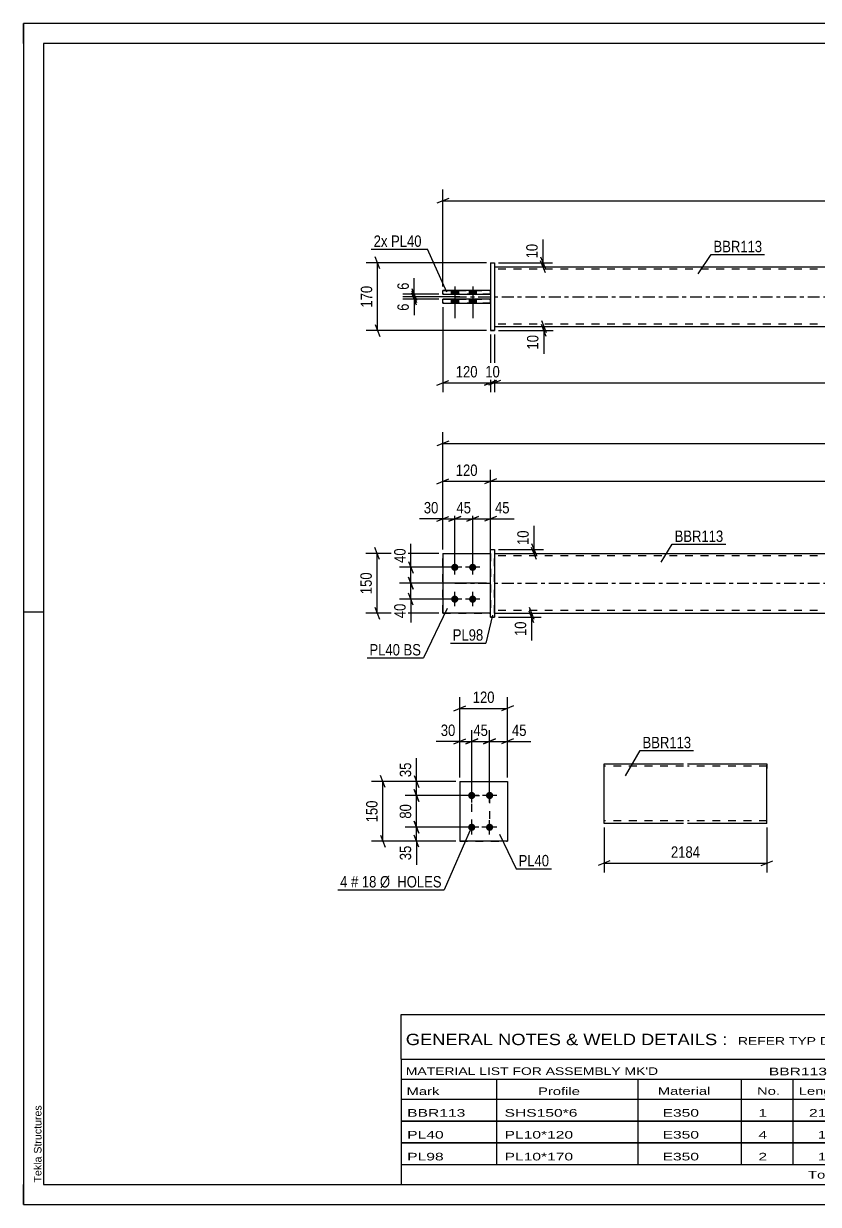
# Model space of a CAD drawing. Header units: millimetres. Extents: x 0 to 420, y 0 to 297.
# Drawn here: x 0 to 199.9, y 0 to 297 of the extents above; entities that cross this region are included whole.
import ezdxf

# ---------------------------------------------------------------- set-up
doc = ezdxf.new("R2010")
doc.units = ezdxf.units.MM
doc.linetypes.add('DXK_LINE_DOT2', pattern=[3.9198, 1.9599, -1.9599])
doc.linetypes.add('DXK_LINE_DOT3', pattern=[5.9187, 2.979, -0.9799, 0.9799, -0.9799])
doc.styles.add('Arial', font='ARIAL.TTF', dxfattribs={"height": 0.2})
doc.styles.add('Arial Narrow', font='ARIALN.TTF', dxfattribs={"height": 0.2})

# ---------------------------------------------------------------- blocks, each defined once
blk = doc.blocks.new('Unknown-580604944-1163')
at = {"color": 5, "linetype": 'Continuous'}
for p, q in [((420, 297), (0, 297)), ((0, 297), (0, 0)), ((0, 292), (0, 297)), ((415, 292), (5, 292)), ((5, 292), (5, 5)), ((5, 149), (0, 149)), ((0, 0), (0, 5)), ((5, 5), (415, 5)), ((0, 0), (420, 0))]:
    blk.add_line(p, q, dxfattribs=at)
at = {"color": 174, "linetype": 'Continuous', "style": 'Arial'}
blk.add_text('Tekla Structures', height=1.9102, rotation=90, dxfattribs=at).set_placement((4.5, 5.5))
blk = doc.blocks.new('Part-580604944-1807 - 1790')
at = {"color": 2, "linetype": 'Continuous'}
for p, q in [((105.47, 163.74), (117.47, 163.74)), ((105.47, 163.74), (105.47, 148.74)), ((117.47, 148.74), (105.47, 148.74)), ((105.47, 148.74), (105.47, 148.74))]:
    blk.add_line(p, q, dxfattribs=at)
at = {"color": 7, "linetype": 'DXK_LINE_DOT2'}
for p, q in [((105.47, 163.74), (117.47, 163.74)), ((117.47, 163.74), (117.47, 163.74)), ((117.47, 163.74), (117.47, 148.74)), ((105.47, 148.74), (117.47, 148.74)), ((105.47, 148.74), (105.47, 148.74))]:
    blk.add_line(p, q, dxfattribs=at)
blk = doc.blocks.new('Part-580604944-1812 - 1790')
at = {"color": 7, "linetype": 'DXK_LINE_DOT2'}
for p, q in [((105.47, 163.74), (117.47, 163.74)), ((105.47, 163.74), (117.47, 163.74)), ((105.47, 148.74), (105.47, 163.74)), ((117.47, 163.74), (117.47, 163.74)), ((117.47, 163.74), (117.47, 148.74)), ((105.47, 148.74), (117.47, 148.74)), ((117.47, 148.74), (105.47, 148.74)), ((105.47, 148.74), (105.47, 148.74))]:
    blk.add_line(p, q, dxfattribs=at)
blk = doc.blocks.new('Part-580604944-1817 - 1790')
at = {"color": 2, "linetype": 'Continuous'}
for p, q in [((117.47, 164.74), (118.47, 164.74)), ((117.47, 147.74), (117.47, 164.74)), ((118.47, 164.74), (118.47, 164.74)), ((118.47, 164.74), (118.47, 147.74)), ((117.47, 147.74), (118.47, 147.74))]:
    blk.add_line(p, q, dxfattribs=at)
at = {"color": 7, "linetype": 'DXK_LINE_DOT2'}
for p, q in [((117.47, 164.74), (118.47, 164.74)), ((118.47, 147.74), (117.47, 147.74)), ((117.47, 147.74), (117.47, 147.74)), ((118.47, 147.74), (118.47, 147.74))]:
    blk.add_line(p, q, dxfattribs=at)
blk = doc.blocks.new('Part-580604944-1827 - 1790')
at = {"color": 2, "linetype": 'Continuous'}
for p, q in [((118.47, 163.74), (336.91, 163.74)), ((118.47, 148.74), (336.91, 148.74))]:
    blk.add_line(p, q, dxfattribs=at)
at = {"color": 7, "linetype": 'DXK_LINE_DOT2'}
for p, q in [((118.47, 148.74), (118.47, 163.74)), ((336.91, 163.74), (336.91, 148.74)), ((336.91, 163.14), (118.47, 163.14)), ((336.91, 149.34), (118.47, 149.34))]:
    blk.add_line(p, q, dxfattribs=at)
at = {"color": 7, "linetype": 'DXK_LINE_DOT3'}
blk.add_line((108.47, 156.24), (346.91, 156.24), dxfattribs=at)
blk = doc.blocks.new('Bolt-580604944-1834 - 1790')
at = {"linetype": 'Continuous'}
for points in [[(108.47, 159.34), (108.28, 159.36), (108.1, 159.41), (107.94, 159.51), (107.8, 159.63), (107.69, 159.79), (107.61, 159.96), (107.57, 160.14), (107.57, 160.33), (107.61, 160.51), (107.69, 160.69), (107.8, 160.84), (107.94, 160.96), (108.1, 161.06), (108.28, 161.12), (108.47, 161.14), (108.65, 161.12), (108.83, 161.06), (108.99, 160.96), (109.13, 160.84), (109.25, 160.69), (109.32, 160.51), (109.36, 160.33), (109.36, 160.14), (109.32, 159.96), (109.25, 159.79), (109.13, 159.63), (108.99, 159.51), (108.83, 159.41), (108.65, 159.36)], [(112.97, 159.34), (112.78, 159.36), (112.6, 159.41), (112.44, 159.51), (112.3, 159.63), (112.19, 159.79), (112.11, 159.96), (112.07, 160.14), (112.07, 160.33), (112.11, 160.51), (112.19, 160.69), (112.3, 160.84), (112.44, 160.96), (112.6, 161.06), (112.78, 161.12), (112.97, 161.14), (113.15, 161.12), (113.33, 161.06), (113.49, 160.96), (113.63, 160.84), (113.75, 160.69), (113.82, 160.51), (113.86, 160.33), (113.86, 160.14), (113.82, 159.96), (113.75, 159.79), (113.63, 159.63), (113.49, 159.51), (113.33, 159.41), (113.15, 159.36)], [(108.47, 151.34), (108.28, 151.36), (108.1, 151.41), (107.94, 151.51), (107.8, 151.63), (107.69, 151.79), (107.61, 151.96), (107.57, 152.14), (107.57, 152.33), (107.61, 152.51), (107.69, 152.69), (107.8, 152.84), (107.94, 152.96), (108.1, 153.06), (108.28, 153.12), (108.47, 153.14), (108.65, 153.12), (108.83, 153.06), (108.99, 152.96), (109.13, 152.84), (109.25, 152.69), (109.32, 152.51), (109.36, 152.33), (109.36, 152.14), (109.32, 151.96), (109.25, 151.79), (109.13, 151.63), (108.99, 151.51), (108.83, 151.41), (108.65, 151.36)], [(112.97, 151.34), (112.78, 151.36), (112.6, 151.41), (112.44, 151.51), (112.3, 151.63), (112.19, 151.79), (112.11, 151.96), (112.07, 152.14), (112.07, 152.33), (112.11, 152.51), (112.19, 152.69), (112.3, 152.84), (112.44, 152.96), (112.6, 153.06), (112.78, 153.12), (112.97, 153.14), (113.15, 153.12), (113.33, 153.06), (113.49, 152.96), (113.63, 152.84), (113.75, 152.69), (113.82, 152.51), (113.86, 152.33), (113.86, 152.14), (113.82, 151.96), (113.75, 151.79), (113.63, 151.63), (113.49, 151.51), (113.33, 151.41), (113.15, 151.36)]]:
    blk.add_hatch(color=1, dxfattribs=at).paths.add_polyline_path(points)
at = {"color": 1, "linetype": 'Continuous'}
for p, q in [((108.47, 158.44), (108.47, 162.04)), ((112.97, 158.44), (112.97, 162.04)), ((110.27, 160.24), (106.67, 160.24)), ((114.77, 160.24), (111.17, 160.24)), ((110.27, 152.24), (106.67, 152.24)), ((108.47, 150.44), (108.47, 154.04)), ((114.77, 152.24), (111.17, 152.24)), ((112.97, 150.44), (112.97, 154.04))]:
    blk.add_line(p, q, dxfattribs=at)
blk = doc.blocks.new('Bolt-580604944-2125 - 2122')
at = {"linetype": 'Continuous'}
for points in [[(107.57, 228.91), (109.37, 228.91), (109.37, 229.91), (107.57, 229.91)], [(107.57, 228.91), (109.37, 228.91), (109.37, 229.91), (107.57, 229.91)], [(112.07, 228.91), (113.87, 228.91), (113.87, 229.91), (112.07, 229.91)], [(112.07, 228.91), (113.87, 228.91), (113.87, 229.91), (112.07, 229.91)], [(107.57, 226.71), (109.37, 226.71), (109.37, 227.71), (107.57, 227.71)], [(107.57, 226.71), (109.37, 226.71), (109.37, 227.71), (107.57, 227.71)], [(112.07, 226.71), (113.87, 226.71), (113.87, 227.71), (112.07, 227.71)], [(112.07, 226.71), (113.87, 226.71), (113.87, 227.71), (112.07, 227.71)]]:
    blk.add_hatch(color=1, dxfattribs=at).paths.add_polyline_path(points)
at = {"color": 1, "linetype": 'Continuous'}
for p, q in [((107.57, 229.91), (107.57, 228.91)), ((107.57, 229.91), (107.57, 228.91)), ((108.47, 230.91), (108.47, 222.91)), ((108.47, 230.91), (108.47, 222.91)), ((109.37, 229.91), (109.37, 228.91)), ((109.37, 229.91), (109.37, 228.91)), ((112.07, 229.91), (112.07, 228.91)), ((112.07, 229.91), (112.07, 228.91)), ((112.97, 230.91), (112.97, 222.91)), ((112.97, 230.91), (112.97, 222.91)), ((113.87, 229.91), (113.87, 228.91)), ((113.87, 229.91), (113.87, 228.91)), ((107.57, 227.71), (107.57, 226.71)), ((107.57, 227.71), (107.57, 226.71)), ((109.37, 227.71), (109.37, 226.71)), ((109.37, 227.71), (109.37, 226.71)), ((112.07, 227.71), (112.07, 226.71)), ((112.07, 227.71), (112.07, 226.71)), ((113.87, 227.71), (113.87, 226.71)), ((113.87, 227.71), (113.87, 226.71))]:
    blk.add_line(p, q, dxfattribs=at)
blk = doc.blocks.new('Part-580604944-2142 - 2122')
at = {"color": 2, "linetype": 'Continuous'}
for p, q in [((117.47, 229.91), (105.47, 229.91)), ((105.47, 228.91), (105.47, 229.91)), ((105.47, 228.91), (117.47, 228.91)), ((105.47, 228.91), (105.47, 228.91))]:
    blk.add_line(p, q, dxfattribs=at)
at = {"color": 7, "linetype": 'DXK_LINE_DOT2'}
for p, q in [((105.47, 229.91), (117.47, 229.91)), ((117.47, 228.91), (105.47, 228.91)), ((117.47, 228.91), (117.47, 229.91))]:
    blk.add_line(p, q, dxfattribs=at)
blk = doc.blocks.new('Part-580604944-2131 - 2122')
at = {"color": 2, "linetype": 'Continuous'}
for p, q in [((118.47, 235.81), (336.91, 235.81)), ((118.47, 220.81), (336.91, 220.81))]:
    blk.add_line(p, q, dxfattribs=at)
at = {"color": 7, "linetype": 'DXK_LINE_DOT2'}
for p, q in [((118.47, 235.81), (118.47, 220.81)), ((336.91, 235.21), (118.47, 235.21)), ((336.91, 235.81), (336.91, 220.81)), ((336.91, 221.41), (118.47, 221.41))]:
    blk.add_line(p, q, dxfattribs=at)
at = {"color": 7, "linetype": 'DXK_LINE_DOT3'}
blk.add_line((108.47, 228.31), (346.91, 228.31), dxfattribs=at)
blk = doc.blocks.new('Part-580604944-2137 - 2122')
at = {"color": 2, "linetype": 'Continuous'}
for p, q in [((117.47, 227.71), (105.47, 227.71)), ((105.47, 226.71), (105.47, 227.71)), ((105.47, 226.71), (117.47, 226.71)), ((105.47, 226.71), (105.47, 226.71))]:
    blk.add_line(p, q, dxfattribs=at)
at = {"color": 7, "linetype": 'DXK_LINE_DOT2'}
for p, q in [((105.47, 227.71), (117.47, 227.71)), ((117.47, 226.71), (105.47, 226.71)), ((117.47, 226.71), (117.47, 227.71))]:
    blk.add_line(p, q, dxfattribs=at)
blk = doc.blocks.new('Part-580604944-2143 - 2122')
at = {"color": 2, "linetype": 'Continuous'}
for p, q in [((117.47, 236.81), (118.47, 236.81)), ((117.47, 236.81), (117.47, 219.81)), ((118.47, 236.81), (118.47, 236.81)), ((118.47, 236.81), (118.47, 219.81)), ((118.47, 219.81), (117.47, 219.81)), ((117.47, 219.81), (117.47, 219.81))]:
    blk.add_line(p, q, dxfattribs=at)
at = {"color": 7, "linetype": 'DXK_LINE_DOT2'}
for p, q in [((117.47, 236.81), (118.47, 236.81)), ((117.47, 219.81), (118.47, 219.81)), ((117.47, 219.81), (117.47, 219.81))]:
    blk.add_line(p, q, dxfattribs=at)
blk = doc.blocks.new('Part-580604944-1458 - 1409')
at = {"color": 2, "linetype": 'Continuous'}
for p, q in [((109.73, 106.35), (121.73, 106.35)), ((109.73, 106.35), (109.73, 91.35)), ((121.73, 106.35), (121.73, 106.35)), ((121.73, 106.35), (121.73, 91.35)), ((121.73, 91.35), (109.73, 91.35)), ((109.73, 91.35), (109.73, 91.35))]:
    blk.add_line(p, q, dxfattribs=at)
at = {"color": 7, "linetype": 'DXK_LINE_DOT2'}
for p, q in [((109.73, 106.35), (121.73, 106.35)), ((121.73, 106.35), (121.73, 106.35)), ((109.73, 91.35), (121.73, 91.35))]:
    blk.add_line(p, q, dxfattribs=at)
blk = doc.blocks.new('Bolt-580604944-1443 - 1409')
at = {"linetype": 'Continuous'}
for points in [[(112.73, 103.75), (112.92, 103.73), (113.09, 103.67), (113.26, 103.58), (113.4, 103.45), (113.51, 103.3), (113.58, 103.13), (113.62, 102.94), (113.62, 102.75), (113.58, 102.57), (113.51, 102.4), (113.4, 102.24), (113.26, 102.12), (113.09, 102.02), (112.92, 101.97), (112.73, 101.95), (112.54, 101.97), (112.36, 102.02), (112.2, 102.12), (112.06, 102.24), (111.95, 102.4), (111.87, 102.57), (111.83, 102.75), (111.83, 102.94), (111.87, 103.13), (111.95, 103.3), (112.06, 103.45), (112.2, 103.58), (112.36, 103.67), (112.54, 103.73)], [(117.23, 103.75), (117.42, 103.73), (117.59, 103.67), (117.76, 103.58), (117.9, 103.45), (118.01, 103.3), (118.08, 103.13), (118.12, 102.94), (118.12, 102.75), (118.08, 102.57), (118.01, 102.4), (117.9, 102.24), (117.76, 102.12), (117.59, 102.02), (117.42, 101.97), (117.23, 101.95), (117.04, 101.97), (116.86, 102.02), (116.7, 102.12), (116.56, 102.24), (116.45, 102.4), (116.37, 102.57), (116.33, 102.75), (116.33, 102.94), (116.37, 103.13), (116.45, 103.3), (116.56, 103.45), (116.7, 103.58), (116.86, 103.67), (117.04, 103.73)], [(112.73, 95.75), (112.92, 95.73), (113.09, 95.67), (113.26, 95.58), (113.4, 95.45), (113.51, 95.3), (113.58, 95.13), (113.62, 94.94), (113.62, 94.75), (113.58, 94.57), (113.51, 94.4), (113.4, 94.24), (113.26, 94.12), (113.09, 94.02), (112.92, 93.97), (112.73, 93.95), (112.54, 93.97), (112.36, 94.02), (112.2, 94.12), (112.06, 94.24), (111.95, 94.4), (111.87, 94.57), (111.83, 94.75), (111.83, 94.94), (111.87, 95.13), (111.95, 95.3), (112.06, 95.45), (112.2, 95.58), (112.36, 95.67), (112.54, 95.73)], [(117.23, 95.75), (117.42, 95.73), (117.59, 95.67), (117.76, 95.58), (117.9, 95.45), (118.01, 95.3), (118.08, 95.13), (118.12, 94.94), (118.12, 94.75), (118.08, 94.57), (118.01, 94.4), (117.9, 94.24), (117.76, 94.12), (117.59, 94.02), (117.42, 93.97), (117.23, 93.95), (117.04, 93.97), (116.86, 94.02), (116.7, 94.12), (116.56, 94.24), (116.45, 94.4), (116.37, 94.57), (116.33, 94.75), (116.33, 94.94), (116.37, 95.13), (116.45, 95.3), (116.56, 95.45), (116.7, 95.58), (116.86, 95.67), (117.04, 95.73)]]:
    blk.add_hatch(color=1, dxfattribs=at).paths.add_polyline_path(points)
at = {"color": 1, "linetype": 'Continuous'}
for p, q in [((112.73, 101.05), (112.73, 104.65)), ((117.23, 101.05), (117.23, 104.65)), ((114.53, 102.85), (110.93, 102.85)), ((119.03, 102.85), (115.43, 102.85)), ((112.73, 93.05), (112.73, 96.65)), ((117.23, 93.05), (117.23, 96.65)), ((114.53, 94.85), (110.93, 94.85)), ((119.03, 94.85), (115.43, 94.85))]:
    blk.add_line(p, q, dxfattribs=at)
blk = doc.blocks.new('Part-580604944-1274 - 1255')
at = {"color": 2, "linetype": 'Continuous'}
for p, q in [((146.01, 95.93), (146.01, 110.84)), ((146.01, 110.84), (166.01, 110.84)), ((167.01, 110.84), (187.01, 110.84)), ((187.01, 110.84), (187.01, 110.75)), ((187.01, 110.75), (187.01, 109.64)), ((187.01, 95.84), (187.01, 109.64)), ((146.01, 95.84), (146.01, 95.93)), ((166.01, 95.84), (146.01, 95.84)), ((187.01, 95.84), (167.01, 95.84))]:
    blk.add_line(p, q, dxfattribs=at)
at = {"color": 7, "linetype": 'DXK_LINE_DOT2'}
for p, q in [((166.01, 110.24), (146.01, 110.24)), ((187.01, 110.24), (167.01, 110.24)), ((187.01, 109.64), (187.01, 110.49)), ((146.01, 96.44), (146.01, 96.49)), ((166.01, 96.44), (146.01, 96.44)), ((146.01, 95.84), (146.01, 95.84)), ((187.01, 96.44), (167.01, 96.44)), ((187.01, 96.44), (187.01, 96.49))]:
    blk.add_line(p, q, dxfattribs=at)
blk = doc.blocks.new('Rectangle-580604944-1567 - 1409')
at = {"color": 1, "linetype": 'DXK_LINE_DOT2'}
blk.add_lwpolyline([(112.73, 102.85), (117.23, 102.85), (117.23, 94.85), (112.73, 94.85), (112.73, 102.85)], close=True, dxfattribs=at)
blk = doc.blocks.new('StraightDimension-580604944-1930 - 1790')
at = {"color": 7, "linetype": 'Continuous'}
for p, q in [((105.47, 164.74), (105.47, 184.73)), ((117.47, 157.24), (117.47, 184.73)), ((103.97, 181.28), (106.97, 182.48)), ((105.47, 181.88), (117.47, 181.88)), ((118.97, 182.48), (115.97, 181.28))]:
    blk.add_line(p, q, dxfattribs=at)
at = {"color": 0}
blk.add_wipeout([(114.81, 182.63), (114.81, 186.83), (108.12, 186.83), (108.12, 182.63)], dxfattribs=at)
at = {"color": 3, "style": 'Arial Narrow'}
blk.add_text('120', height=2.863, dxfattribs=at).set_placement((108.72, 183.23))
blk = doc.blocks.new('StraightDimension-580604944-2009 - 1790')
at = {"color": 7, "linetype": 'Continuous'}
for p, q in [((112.97, 161.24), (112.97, 175.31)), ((117.47, 164.74), (117.47, 175.31)), ((111.47, 171.86), (114.47, 173.06)), ((112.97, 172.46), (117.47, 172.46)), ((118.97, 173.06), (115.97, 171.86))]:
    blk.add_line(p, q, dxfattribs=at)
at = {"color": 0}
blk.add_wipeout([(122.85, 173.21), (122.85, 177.41), (117.99, 177.41), (117.99, 173.21)], dxfattribs=at)
at = {"color": 7, "linetype": 'Continuous'}
blk.add_line((117.47, 172.46), (123.37, 172.46), dxfattribs=at)
blk.add_line((117.47, 172.46), (123.37, 172.46), dxfattribs=at)
at = {"color": 3, "style": 'Arial Narrow'}
blk.add_text('45', height=2.863, dxfattribs=at).set_placement((118.59, 173.81))
blk = doc.blocks.new('StraightDimension-580604944-1945 - 1790')
at = {"color": 7, "linetype": 'Continuous'}
for p, q in [((117.47, 157.24), (117.47, 184.73)), ((337.91, 164.74), (337.91, 184.73)), ((118.97, 182.48), (115.97, 181.28)), ((117.47, 181.88), (337.91, 181.88)), ((336.41, 181.28), (339.41, 182.48))]:
    blk.add_line(p, q, dxfattribs=at)
at = {"color": 0}
blk.add_wipeout([(231.94, 182.63), (231.94, 186.83), (223.43, 186.83), (223.43, 182.63)], dxfattribs=at)
at = {"color": 3, "style": 'Arial Narrow'}
blk.add_text('2204', height=2.863, dxfattribs=at).set_placement((224.03, 183.23))
blk = doc.blocks.new('StraightDimension-580604944-1891 - 1790')
at = {"color": 7, "linetype": 'Continuous'}
for p, q in [((105.47, 164.74), (105.47, 194.24)), ((349.91, 164.74), (349.91, 194.24)), ((106.97, 191.99), (103.97, 190.79)), ((105.47, 191.39), (349.91, 191.39)), ((348.41, 190.79), (351.41, 191.99))]:
    blk.add_line(p, q, dxfattribs=at)
at = {"color": 0}
blk.add_wipeout([(231.94, 192.14), (231.94, 196.34), (223.43, 196.34), (223.43, 192.14)], dxfattribs=at)
at = {"color": 3, "style": 'Arial Narrow'}
blk.add_text('2444', height=2.863, dxfattribs=at).set_placement((224.03, 192.74))
blk = doc.blocks.new('StraightDimension-580604944-2026 - 1790')
at = {"color": 7, "linetype": 'Continuous'}
for p, q in [((104.47, 163.74), (86.08, 163.74)), ((89.53, 162.24), (88.33, 165.24)), ((88.93, 148.74), (88.93, 163.74)), ((104.47, 148.74), (86.08, 148.74)), ((88.33, 150.24), (89.53, 147.24))]:
    blk.add_line(p, q, dxfattribs=at)
at = {"color": 0}
blk.add_wipeout([(88.18, 159.58), (83.98, 159.58), (83.98, 152.89), (88.18, 152.89)], dxfattribs=at)
at = {"color": 3, "style": 'Arial Narrow'}
blk.add_text('150', height=2.863, rotation=90.0002, dxfattribs=at).set_placement((87.58, 153.49))
blk = doc.blocks.new('StraightDimension-580604944-1836 - 1790')
at = {"color": 7, "linetype": 'Continuous'}
for p, q in [((119.47, 164.74), (130.81, 164.74)), ((119.47, 163.74), (130.81, 163.74)), ((127.81, 166.24), (129.01, 163.24)), ((129.01, 162.24), (127.81, 165.24)), ((128.41, 163.74), (128.41, 164.74))]:
    blk.add_line(p, q, dxfattribs=at)
at = {"color": 0}
blk.add_wipeout([(127.66, 170.12), (123.46, 170.12), (123.46, 165.26), (127.66, 165.26)], dxfattribs=at)
at = {"color": 7, "linetype": 'Continuous'}
blk.add_line((128.41, 164.74), (128.41, 170.64), dxfattribs=at)
blk.add_line((128.41, 164.74), (128.41, 170.64), dxfattribs=at)
at = {"color": 3, "style": 'Arial Narrow'}
blk.add_text('10', height=2.863, rotation=90.0002, dxfattribs=at).set_placement((127.06, 165.86))
blk = doc.blocks.new('StraightDimension-580604944-1980 - 1790')
at = {"color": 7, "linetype": 'Continuous'}
for p, q in [((105.47, 164.74), (105.47, 175.31)), ((108.47, 161.24), (108.47, 175.31)), ((103.97, 171.86), (106.97, 173.06)), ((105.47, 172.46), (108.47, 172.46)), ((109.97, 173.06), (106.97, 171.86))]:
    blk.add_line(p, q, dxfattribs=at)
at = {"color": 0}
blk.add_wipeout([(104.94, 173.21), (104.94, 177.41), (100.08, 177.41), (100.08, 173.21)], dxfattribs=at)
at = {"color": 7, "linetype": 'Continuous'}
blk.add_line((105.47, 172.46), (99.56, 172.46), dxfattribs=at)
blk.add_line((105.47, 172.46), (99.56, 172.46), dxfattribs=at)
at = {"color": 3, "style": 'Arial Narrow'}
blk.add_text('30', height=2.863, dxfattribs=at).set_placement((100.68, 173.81))
blk = doc.blocks.new('StraightDimension-580604944-1996 - 1790')
at = {"color": 7, "linetype": 'Continuous'}
for p, q in [((108.47, 161.24), (108.47, 175.31)), ((112.97, 161.24), (112.97, 175.31)), ((106.97, 171.86), (109.97, 173.06)), ((108.47, 172.46), (112.97, 172.46)), ((114.47, 173.06), (111.47, 171.86))]:
    blk.add_line(p, q, dxfattribs=at)
at = {"color": 0}
blk.add_wipeout([(113.14, 173.21), (113.14, 177.41), (108.29, 177.41), (108.29, 173.21)], dxfattribs=at)
at = {"color": 3, "style": 'Arial Narrow'}
blk.add_text('45', height=2.863, dxfattribs=at).set_placement((108.89, 173.81))
blk = doc.blocks.new('StraightDimension-580604944-2046 - 1790')
at = {"color": 7, "linetype": 'Continuous'}
for p, q in [((96.84, 157.74), (98.04, 154.74)), ((116.47, 156.24), (94.59, 156.24)), ((97.44, 152.24), (97.44, 156.24)), ((107.47, 152.24), (94.59, 152.24)), ((98.04, 150.74), (96.84, 153.74))]:
    blk.add_line(p, q, dxfattribs=at)
at = {"color": 0}
blk.add_wipeout([(96.69, 151.71), (92.49, 151.71), (92.49, 146.85), (96.69, 146.85)], dxfattribs=at)
at = {"color": 7, "linetype": 'Continuous'}
blk.add_line((97.44, 152.24), (97.44, 146.33), dxfattribs=at)
blk.add_line((97.44, 152.24), (97.44, 146.33), dxfattribs=at)
at = {"color": 3, "style": 'Arial Narrow'}
blk.add_text('40', height=2.863, rotation=90.0002, dxfattribs=at).set_placement((96.09, 147.45))
blk = doc.blocks.new('StraightDimension-580604944-2055 - 1790')
at = {"color": 7, "linetype": 'Continuous'}
for p, q in [((96.84, 161.74), (98.04, 158.74)), ((107.47, 160.24), (94.59, 160.24)), ((98.04, 154.74), (96.84, 157.74)), ((97.44, 156.24), (97.44, 160.24)), ((116.47, 156.24), (94.59, 156.24))]:
    blk.add_line(p, q, dxfattribs=at)
at = {"color": 0}
blk.add_wipeout([(96.69, 165.62), (92.49, 165.62), (92.49, 160.76), (96.69, 160.76)], dxfattribs=at)
at = {"color": 7, "linetype": 'Continuous'}
blk.add_line((97.44, 160.24), (97.44, 166.14), dxfattribs=at)
blk.add_line((97.44, 160.24), (97.44, 166.14), dxfattribs=at)
at = {"color": 3, "style": 'Arial Narrow'}
blk.add_text('40', height=2.863, rotation=90.0002, dxfattribs=at).set_placement((96.09, 161.36))
blk = doc.blocks.new('StraightDimension-580604944-2065 - 1790')
at = {"color": 7, "linetype": 'Continuous'}
for p, q in [((119.47, 148.74), (130.18, 148.74)), ((127.18, 150.24), (128.38, 147.24)), ((128.38, 146.24), (127.18, 149.24)), ((127.78, 147.74), (127.78, 148.74)), ((119.47, 147.74), (130.18, 147.74))]:
    blk.add_line(p, q, dxfattribs=at)
at = {"color": 0}
blk.add_wipeout([(127.03, 147.21), (122.83, 147.21), (122.83, 142.35), (127.03, 142.35)], dxfattribs=at)
at = {"color": 7, "linetype": 'Continuous'}
blk.add_line((127.78, 147.74), (127.78, 141.83), dxfattribs=at)
blk.add_line((127.78, 147.74), (127.78, 141.83), dxfattribs=at)
at = {"color": 3, "style": 'Arial Narrow'}
blk.add_text('10', height=2.863, rotation=90.0002, dxfattribs=at).set_placement((126.43, 142.95))
blk = doc.blocks.new('StraightDimension-580604944-2189 - 2122')
at = {"color": 7, "linetype": 'Continuous'}
for p, q in [((118.47, 218.81), (118.47, 204.26)), ((336.91, 218.81), (336.91, 204.26)), ((119.97, 207.26), (116.97, 206.06)), ((118.47, 206.66), (336.91, 206.66)), ((335.41, 206.06), (338.41, 207.26))]:
    blk.add_line(p, q, dxfattribs=at)
at = {"color": 0}
blk.add_wipeout([(231.94, 207.41), (231.94, 211.61), (223.43, 211.61), (223.43, 207.41)], dxfattribs=at)
at = {"color": 3, "style": 'Arial Narrow'}
blk.add_text('2184', height=2.863, dxfattribs=at).set_placement((224.03, 208.01))
blk = doc.blocks.new('StraightDimension-580604944-2206 - 2122')
at = {"color": 7, "linetype": 'Continuous'}
for p, q in [((105.47, 225.71), (105.47, 204.26)), ((117.47, 218.81), (117.47, 204.26)), ((103.97, 206.06), (106.97, 207.26)), ((105.47, 206.66), (117.47, 206.66)), ((118.97, 207.26), (115.97, 206.06))]:
    blk.add_line(p, q, dxfattribs=at)
at = {"color": 0}
blk.add_wipeout([(114.81, 207.41), (114.81, 211.61), (108.12, 211.61), (108.12, 207.41)], dxfattribs=at)
at = {"color": 3, "style": 'Arial Narrow'}
blk.add_text('120', height=2.863, dxfattribs=at).set_placement((108.72, 208.01))
blk = doc.blocks.new('StraightDimension-580604944-2178 - 2122')
at = {"color": 7, "linetype": 'Continuous'}
for p, q in [((106.97, 253.03), (103.97, 251.83)), ((105.47, 230.91), (105.47, 255.28)), ((348.41, 251.83), (351.41, 253.03)), ((349.91, 230.91), (349.91, 255.28)), ((105.47, 252.43), (349.91, 252.43))]:
    blk.add_line(p, q, dxfattribs=at)
at = {"color": 0}
blk.add_wipeout([(231.94, 253.18), (231.94, 257.38), (223.43, 257.38), (223.43, 253.18)], dxfattribs=at)
at = {"color": 3, "style": 'Arial Narrow'}
blk.add_text('2444', height=2.863, dxfattribs=at).set_placement((224.03, 253.78))
blk = doc.blocks.new('StraightDimension-580604944-2155 - 2122')
at = {"color": 7, "linetype": 'Continuous'}
for p, q in [((119.47, 220.81), (133.25, 220.81)), ((119.47, 219.81), (133.25, 219.81)), ((130.25, 222.31), (131.45, 219.31)), ((131.45, 218.31), (130.25, 221.31)), ((130.85, 219.81), (130.85, 220.81))]:
    blk.add_line(p, q, dxfattribs=at)
at = {"color": 0}
blk.add_wipeout([(130.1, 219.29), (125.9, 219.29), (125.9, 214.43), (130.1, 214.43)], dxfattribs=at)
at = {"color": 7, "linetype": 'Continuous'}
blk.add_line((130.85, 219.81), (130.85, 213.9), dxfattribs=at)
blk.add_line((130.85, 219.81), (130.85, 213.9), dxfattribs=at)
at = {"color": 3, "style": 'Arial Narrow'}
blk.add_text('10', height=2.863, rotation=90.0002, dxfattribs=at).set_placement((129.5, 215.03))
blk = doc.blocks.new('StraightDimension-580604944-2165 - 2122')
at = {"color": 7, "linetype": 'Continuous'}
for p, q in [((89.64, 235.31), (88.44, 238.31)), ((116.47, 236.81), (86.19, 236.81)), ((89.04, 219.81), (89.04, 236.81)), ((116.47, 219.81), (86.19, 219.81)), ((88.44, 221.31), (89.64, 218.31))]:
    blk.add_line(p, q, dxfattribs=at)
at = {"color": 0}
blk.add_wipeout([(88.29, 231.65), (84.09, 231.65), (84.09, 224.97), (88.29, 224.97)], dxfattribs=at)
at = {"color": 3, "style": 'Arial Narrow'}
blk.add_text('170', height=2.863, rotation=90.0002, dxfattribs=at).set_placement((87.69, 225.57))
blk = doc.blocks.new('StraightDimension-580604944-2197 - 2122')
at = {"color": 7, "linetype": 'Continuous'}
for p, q in [((117.47, 218.81), (117.47, 204.26)), ((118.47, 218.81), (118.47, 204.26)), ((115.97, 206.06), (118.97, 207.26)), ((119.97, 207.26), (116.97, 206.06)), ((117.47, 206.66), (118.47, 206.66))]:
    blk.add_line(p, q, dxfattribs=at)
at = {"color": 0}
blk.add_wipeout([(120.39, 207.41), (120.39, 211.61), (115.54, 211.61), (115.54, 207.41)], dxfattribs=at)
at = {"color": 3, "style": 'Arial Narrow'}
blk.add_text('10', height=2.863, dxfattribs=at).set_placement((116.14, 208.01))
blk = doc.blocks.new('StraightDimension-580604944-2246 - 2122')
at = {"color": 7, "linetype": 'Continuous'}
for p, q in [((130.07, 238.31), (131.27, 235.31)), ((119.47, 236.81), (133.07, 236.81)), ((119.47, 235.81), (133.07, 235.81)), ((131.27, 234.31), (130.07, 237.31)), ((130.67, 235.81), (130.67, 236.81))]:
    blk.add_line(p, q, dxfattribs=at)
at = {"color": 0}
blk.add_wipeout([(129.92, 242.19), (125.72, 242.19), (125.72, 237.34), (129.92, 237.34)], dxfattribs=at)
at = {"color": 7, "linetype": 'Continuous'}
blk.add_line((130.67, 236.81), (130.67, 242.72), dxfattribs=at)
blk.add_line((130.67, 236.81), (130.67, 242.72), dxfattribs=at)
at = {"color": 3, "style": 'Arial Narrow'}
blk.add_text('10', height=2.863, rotation=90.0002, dxfattribs=at).set_placement((129.32, 237.94))
blk = doc.blocks.new('StraightDimension-580604944-2286 - 2122')
at = {"color": 7, "linetype": 'Continuous'}
for p, q in [((104.47, 228.91), (95.4, 228.91)), ((97.65, 230.41), (98.85, 227.41)), ((98.85, 226.81), (97.65, 229.81)), ((98.25, 228.31), (98.25, 228.91)), ((109.72, 228.31), (95.4, 228.31))]:
    blk.add_line(p, q, dxfattribs=at)
at = {"color": 0}
blk.add_wipeout([(97.5, 232.46), (93.3, 232.46), (93.3, 229.44), (97.5, 229.44)], dxfattribs=at)
at = {"color": 7, "linetype": 'Continuous'}
blk.add_line((98.25, 228.91), (98.25, 232.99), dxfattribs=at)
blk.add_line((98.25, 228.91), (98.25, 232.99), dxfattribs=at)
at = {"color": 3, "style": 'Arial Narrow'}
blk.add_text('6', height=2.86, rotation=90.0002, dxfattribs=at).set_placement((96.9, 230.04))
blk = doc.blocks.new('StraightDimension-580604944-2296 - 2122')
at = {"color": 7, "linetype": 'Continuous'}
for p, q in [((97.65, 229.81), (98.85, 226.81)), ((98.85, 226.21), (97.65, 229.21)), ((109.72, 228.31), (95.4, 228.31)), ((104.47, 227.71), (95.4, 227.71)), ((98.25, 227.71), (98.25, 228.31))]:
    blk.add_line(p, q, dxfattribs=at)
at = {"color": 0}
blk.add_wipeout([(97.5, 227.18), (93.3, 227.18), (93.3, 224.16), (97.5, 224.16)], dxfattribs=at)
at = {"color": 7, "linetype": 'Continuous'}
blk.add_line((98.25, 227.71), (98.25, 223.63), dxfattribs=at)
blk.add_line((98.25, 227.71), (98.25, 223.63), dxfattribs=at)
at = {"color": 3, "style": 'Arial Narrow'}
blk.add_text('6', height=2.86, rotation=90.0002, dxfattribs=at).set_placement((96.9, 224.76))
blk = doc.blocks.new('StraightDimension-580604944-1490 - 1409')
at = {"color": 7, "linetype": 'Continuous'}
for p, q in [((112.73, 103.85), (112.73, 119.32)), ((117.23, 103.85), (117.23, 119.32)), ((111.23, 115.87), (114.23, 117.07)), ((112.73, 116.47), (117.23, 116.47)), ((118.73, 117.07), (115.73, 115.87))]:
    blk.add_line(p, q, dxfattribs=at)
at = {"color": 0}
blk.add_wipeout([(117.41, 117.22), (117.41, 121.42), (112.55, 121.42), (112.55, 117.22)], dxfattribs=at)
at = {"color": 3, "style": 'Arial Narrow'}
blk.add_text('45', height=2.863, dxfattribs=at).set_placement((113.15, 117.82))
blk = doc.blocks.new('StraightDimension-580604944-1514 - 1409')
at = {"color": 7, "linetype": 'Continuous'}
for p, q in [((90.98, 104.85), (89.78, 107.85)), ((108.73, 106.35), (87.53, 106.35)), ((90.38, 91.35), (90.38, 106.35)), ((89.78, 92.85), (90.98, 89.85)), ((108.73, 91.35), (87.53, 91.35))]:
    blk.add_line(p, q, dxfattribs=at)
at = {"color": 0}
blk.add_wipeout([(89.63, 102.19), (85.43, 102.19), (85.43, 95.5), (89.63, 95.5)], dxfattribs=at)
at = {"color": 3, "style": 'Arial Narrow'}
blk.add_text('150', height=2.863, rotation=90.0002, dxfattribs=at).set_placement((89.03, 96.1))
blk = doc.blocks.new('StraightDimension-580604944-1460 - 1409')
at = {"color": 7, "linetype": 'Continuous'}
for p, q in [((108.23, 124.17), (111.23, 125.37)), ((109.73, 107.35), (109.73, 127.62)), ((109.73, 124.77), (121.73, 124.77)), ((123.23, 125.37), (120.23, 124.17)), ((121.73, 107.35), (121.73, 127.62))]:
    blk.add_line(p, q, dxfattribs=at)
at = {"color": 0}
blk.add_wipeout([(119.07, 125.52), (119.07, 129.72), (112.39, 129.72), (112.39, 125.52)], dxfattribs=at)
at = {"color": 3, "style": 'Arial Narrow'}
blk.add_text('120', height=2.863, dxfattribs=at).set_placement((112.99, 126.12))
blk = doc.blocks.new('StraightDimension-580604944-1477 - 1409')
at = {"color": 7, "linetype": 'Continuous'}
for p, q in [((117.23, 103.85), (117.23, 119.32)), ((121.73, 107.35), (121.73, 119.32)), ((115.73, 115.87), (118.73, 117.07)), ((117.23, 116.47), (121.73, 116.47)), ((123.23, 117.07), (120.23, 115.87))]:
    blk.add_line(p, q, dxfattribs=at)
at = {"color": 0}
blk.add_wipeout([(127.11, 117.22), (127.11, 121.42), (122.25, 121.42), (122.25, 117.22)], dxfattribs=at)
at = {"color": 7, "linetype": 'Continuous'}
blk.add_line((121.73, 116.47), (127.63, 116.47), dxfattribs=at)
blk.add_line((121.73, 116.47), (127.63, 116.47), dxfattribs=at)
at = {"color": 3, "style": 'Arial Narrow'}
blk.add_text('45', height=2.863, dxfattribs=at).set_placement((122.85, 117.82))
blk = doc.blocks.new('StraightDimension-580604944-1500 - 1409')
at = {"color": 7, "linetype": 'Continuous'}
for p, q in [((109.73, 107.35), (109.73, 119.32)), ((112.73, 103.85), (112.73, 119.32)), ((108.23, 115.87), (111.23, 117.07)), ((109.73, 116.47), (112.73, 116.47)), ((114.23, 117.07), (111.23, 115.87))]:
    blk.add_line(p, q, dxfattribs=at)
at = {"color": 0}
blk.add_wipeout([(109.2, 117.22), (109.2, 121.42), (104.35, 121.42), (104.35, 117.22)], dxfattribs=at)
at = {"color": 7, "linetype": 'Continuous'}
blk.add_line((109.73, 116.47), (103.82, 116.47), dxfattribs=at)
blk.add_line((109.73, 116.47), (103.82, 116.47), dxfattribs=at)
at = {"color": 3, "style": 'Arial Narrow'}
blk.add_text('30', height=2.863, dxfattribs=at).set_placement((104.95, 117.82))
blk = doc.blocks.new('StraightDimension-580604944-1531 - 1409')
at = {"color": 7, "linetype": 'Continuous'}
for p, q in [((98.24, 107.85), (99.44, 104.85)), ((108.73, 106.35), (95.99, 106.35)), ((99.44, 101.35), (98.24, 104.35)), ((98.84, 102.85), (98.84, 106.35)), ((111.73, 102.85), (95.99, 102.85))]:
    blk.add_line(p, q, dxfattribs=at)
at = {"color": 0}
blk.add_wipeout([(98.09, 111.73), (93.89, 111.73), (93.89, 106.87), (98.09, 106.87)], dxfattribs=at)
at = {"color": 7, "linetype": 'Continuous'}
blk.add_line((98.84, 106.35), (98.84, 112.25), dxfattribs=at)
blk.add_line((98.84, 106.35), (98.84, 112.25), dxfattribs=at)
at = {"color": 3, "style": 'Arial Narrow'}
blk.add_text('35', height=2.863, rotation=90.0002, dxfattribs=at).set_placement((97.49, 107.47))
blk = doc.blocks.new('StraightDimension-580604944-1544 - 1409')
at = {"color": 7, "linetype": 'Continuous'}
for p, q in [((98.24, 104.35), (99.44, 101.35)), ((111.73, 102.85), (95.99, 102.85)), ((98.84, 94.85), (98.84, 102.85)), ((99.44, 93.35), (98.24, 96.35)), ((111.73, 94.85), (95.99, 94.85))]:
    blk.add_line(p, q, dxfattribs=at)
at = {"color": 0}
blk.add_wipeout([(98.09, 101.27), (93.89, 101.27), (93.89, 96.42), (98.09, 96.42)], dxfattribs=at)
at = {"color": 3, "style": 'Arial Narrow'}
blk.add_text('80', height=2.863, rotation=90.0002, dxfattribs=at).set_placement((97.49, 97.02))
blk = doc.blocks.new('StraightDimension-580604944-1554 - 1409')
at = {"color": 7, "linetype": 'Continuous'}
for p, q in [((98.24, 96.35), (99.44, 93.35)), ((111.73, 94.85), (95.99, 94.85)), ((99.44, 89.85), (98.24, 92.85)), ((98.84, 91.35), (98.84, 94.85)), ((108.73, 91.35), (95.99, 91.35))]:
    blk.add_line(p, q, dxfattribs=at)
at = {"color": 0}
blk.add_wipeout([(98.09, 90.82), (93.89, 90.82), (93.89, 85.97), (98.09, 85.97)], dxfattribs=at)
at = {"color": 7, "linetype": 'Continuous'}
blk.add_line((98.84, 91.35), (98.84, 85.44), dxfattribs=at)
blk.add_line((98.84, 91.35), (98.84, 85.44), dxfattribs=at)
at = {"color": 3, "style": 'Arial Narrow'}
blk.add_text('35', height=2.863, rotation=90.0002, dxfattribs=at).set_placement((97.49, 86.57))
blk = doc.blocks.new('StraightDimension-580604944-1352 - 1255')
at = {"color": 7, "linetype": 'Continuous'}
for p, q in [((146.01, 94.84), (146.01, 83.44)), ((187.01, 94.84), (187.01, 83.44)), ((147.51, 86.44), (144.51, 85.24)), ((185.51, 85.24), (188.51, 86.44)), ((146.01, 85.84), (187.01, 85.84))]:
    blk.add_line(p, q, dxfattribs=at)
at = {"color": 0}
blk.add_wipeout([(170.76, 86.59), (170.76, 90.79), (162.25, 90.79), (162.25, 86.59)], dxfattribs=at)
at = {"color": 3, "style": 'Arial Narrow'}
blk.add_text('2184', height=2.863, dxfattribs=at).set_placement((162.85, 87.19))
blk = doc.blocks.new('Unknown-580604944-3711')
at = {"color": 7, "linetype": 'Continuous'}
for p, q in [((95, 47.75), (255, 47.75)), ((95, 36.5), (95, 47.75)), ((255, 47.75), (255, 36.5)), ((95, 36.5), (255, 36.5)), ((95, 36.5), (95, 31.5)), ((255, 36.5), (255, 31.5)), ((95, 31.5), (255, 31.5)), ((95, 31.5), (95, 26.5)), ((119, 31.5), (119, 26.5)), ((154.5, 31.5), (154.5, 26.5)), ((180.5, 31.5), (180.5, 26.5)), ((193.5, 31.5), (193.5, 26.5)), ((211, 31.5), (211, 26.5)), ((233, 31.5), (233, 26.5)), ((255, 31.5), (255, 26.5)), ((95, 26.5), (255, 26.5)), ((95, 26.45), (95, 21.05)), ((95, 26.45), (255, 26.45)), ((119, 26.5), (119, 21)), ((154.5, 26.5), (154.5, 21)), ((180.5, 26.5), (180.5, 21)), ((193.5, 26.5), (193.5, 21)), ((211, 26.5), (211, 21)), ((233, 26.5), (233, 21)), ((255, 26.45), (255, 21.05)), ((95, 21.05), (255, 21.05)), ((95, 20.95), (95, 15.55)), ((95, 20.95), (255, 20.95)), ((119, 21), (119, 15.5)), ((154.5, 21), (154.5, 15.5)), ((180.5, 21), (180.5, 15.5)), ((193.5, 21), (193.5, 15.5)), ((211, 21), (211, 15.5)), ((233, 21), (233, 15.5)), ((255, 20.95), (255, 15.55)), ((95, 15.55), (255, 15.55)), ((95, 15.45), (95, 10.05)), ((95, 15.45), (255, 15.45)), ((119, 15.5), (119, 10)), ((154.5, 15.5), (154.5, 10)), ((180.5, 15.5), (180.5, 10)), ((193.5, 15.5), (193.5, 10)), ((211, 15.5), (211, 10)), ((233, 15.5), (233, 10)), ((255, 15.45), (255, 10.05)), ((95, 10.05), (255, 10.05)), ((95, 10), (255, 10)), ((95, 10), (95, 5)), ((211, 10), (211, 5)), ((233, 10), (233, 5)), ((255, 10), (255, 5)), ((95, 5), (255, 5))]:
    blk.add_line(p, q, dxfattribs=at)
at = {"color": 7, "style": 'Arial Narrow'}
for s, height, width, p in [('GENERAL NOTES & WELD DETAILS :', 2.8633, 1.4, (96.15, 40.06)), ('REFER TYP DRAWING TYP-01', 1.9089, 1.6, (179.7, 40.16)), ("MATERIAL LIST FOR ASSEMBLY MK'D", 1.9089, 1.6, (96.15, 32.56)), ('BBR113', 1.909, 1.794707, (187.48, 32.47)), ('58', 1.909, 1.794707, (215.99, 32.56)), ('No. Required', 1.9089, 1.6, (226.41, 32.56)), ('Mark', 1.909, 1.7, (96.34, 27.5)), ('Profile', 1.909, 1.7, (129.41, 27.5)), ('Material', 1.909, 1.7, (159.54, 27.56)), ('No.', 1.909, 1.7, (184.5, 27.56)), ('Length', 1.909, 1.7, (195, 27.56)), ('Area', 1.909, 1.7, (217.5, 27.56)), ('Weight', 1.909, 1.7, (237, 27.56))]:
    blk.add_text(s, height=height, dxfattribs=dict(at, width=width)).set_placement(p)
at = {"color": 7, "linetype": 'Continuous', "style": 'Arial Narrow'}
for s, height, width, p in [('BBR113', 1.909, 1.794707, (96.5, 22.06)), ('SHS150*6', 1.909, 1.794707, (121, 22.06)), ('E350', 1.909, 1.794707, (160.74, 22.06)), ('1', 1.91, 1.794707, (184.86, 22.06)), ('2184', 1.909, 1.794707, (197.58, 22.06)), ('1.3', 1.909, 1.794707, (221.32, 22.06)), ('59.3', 1.909, 1.794707, (240.14, 22.06)), ('PL40', 1.909, 1.794707, (96.5, 16.56)), ('PL10*120', 1.909, 1.794707, (121, 16.56)), ('E350', 1.909, 1.794707, (160.74, 16.56)), ('4', 1.91, 1.794707, (184.86, 16.56)), ('150', 1.909, 1.794707, (199.77, 16.56)), ('0.0', 1.909, 1.794707, (221.32, 16.56)), ('5.7', 1.909, 1.794707, (242.33, 16.56)), ('PL98', 1.909, 1.794707, (96.5, 11.06)), ('PL10*170', 1.909, 1.794707, (121, 11.06)), ('E350', 1.909, 1.794707, (160.74, 11.06)), ('2', 1.91, 1.794707, (184.86, 11.06)), ('170', 1.909, 1.794707, (199.77, 11.06)), ('0.1', 1.909, 1.794707, (221.32, 11.06)), ('4.5', 1.909, 1.794707, (242.33, 11.06)), ('Total', 1.909, 1.7, (197.33, 6.5)), ('1.6', 1.909, 1.794707, (220.83, 6.5)), ('69.5', 1.909, 1.794707, (240.14, 6.5))]:
    blk.add_text(s, height=height, dxfattribs=dict(at, width=width)).set_placement(p)
blk = doc.blocks.new('Mark-580604944-1813 - 1790')
at = {"color": 0}
blk.add_wipeout([(115.64, 141.79), (115.64, 144.79), (107.96, 144.79), (107.96, 141.79)], dxfattribs=at)
blk.add_wipeout([(115.64, 141.79), (115.64, 144.79), (107.96, 144.79), (107.96, 141.79)], dxfattribs=at)
at = {"color": 30, "linetype": 'Continuous'}
for p in [(118, 148.23), (107.36, 141.19)]:
    blk.add_line(p, (116.24, 141.19), dxfattribs=at)
at = {"color": 3, "style": 'Arial Narrow'}
blk.add_text('PL98', height=2.863, dxfattribs=at).set_placement((107.96, 141.79))
blk = doc.blocks.new('Mark-580604944-1823 - 1790')
at = {"color": 0}
blk.add_wipeout([(176.02, 166.63), (176.02, 169.63), (163.78, 169.63), (163.78, 166.63)], dxfattribs=at)
blk.add_wipeout([(176.02, 166.63), (176.02, 169.63), (163.78, 169.63), (163.78, 166.63)], dxfattribs=at)
at = {"color": 30, "linetype": 'Continuous'}
for p, q in [((160.41, 161.55), (163.18, 166.03)), ((163.18, 166.03), (176.62, 166.03))]:
    blk.add_line(p, q, dxfattribs=at)
at = {"color": 3, "style": 'Arial Narrow'}
blk.add_text('BBR113', height=2.863, dxfattribs=at).set_placement((163.78, 166.63))
blk = doc.blocks.new('MarkSet-580604944-2113 - 1790')
at = {"color": 0}
blk.add_wipeout([(94.68, 138.07), (94.68, 141.07), (87.01, 141.07), (87.01, 138.07)], dxfattribs=at)
blk.add_wipeout([(94.68, 138.07), (94.68, 141.07), (87.01, 141.07), (87.01, 138.07)], dxfattribs=at)
blk.add_wipeout([(99.97, 138.07), (99.97, 141.07), (95.58, 141.07), (95.58, 138.07)], dxfattribs=at)
blk.add_wipeout([(99.97, 138.07), (99.97, 141.07), (95.58, 141.07), (95.58, 138.07)], dxfattribs=at)
at = {"color": 30, "linetype": 'Continuous'}
for p in [(106.55, 149.86), (86.41, 137.47)]:
    blk.add_line(p, (100.57, 137.47), dxfattribs=at)
at = {"color": 3, "style": 'Arial Narrow'}
for s, p in [('PL40', (87.01, 138.07)), ('BS', (95.58, 138.07))]:
    blk.add_text(s, height=2.863, dxfattribs=at).set_placement(p)
blk = doc.blocks.new('Mark-580604944-2127 - 2122')
at = {"color": 0}
blk.add_wipeout([(185.8, 239.5), (185.8, 242.5), (173.56, 242.5), (173.56, 239.5)], dxfattribs=at)
blk.add_wipeout([(185.8, 239.5), (185.8, 242.5), (173.56, 242.5), (173.56, 239.5)], dxfattribs=at)
at = {"color": 30, "linetype": 'Continuous'}
for p, q in [((169.68, 234.05), (172.96, 238.9)), ((172.96, 238.9), (186.4, 238.9))]:
    blk.add_line(p, q, dxfattribs=at)
at = {"color": 3, "style": 'Arial Narrow'}
blk.add_text('BBR113', height=2.863, dxfattribs=at).set_placement((173.56, 239.5))
blk = doc.blocks.new('MarkSet-580604944-2334 - 2122')
at = {"color": 30, "linetype": 'Continuous'}
blk.add_line((106.43, 229.47), (101.62, 240.25), dxfattribs=at)
at = {"color": 0}
blk.add_wipeout([(91.54, 240.85), (91.54, 243.85), (88.07, 243.85), (88.07, 240.85)], dxfattribs=at)
blk.add_wipeout([(91.54, 240.85), (91.54, 243.85), (88.07, 243.85), (88.07, 240.85)], dxfattribs=at)
blk.add_wipeout([(100.12, 240.85), (100.12, 243.85), (92.44, 243.85), (92.44, 240.85)], dxfattribs=at)
blk.add_wipeout([(100.12, 240.85), (100.12, 243.85), (92.44, 243.85), (92.44, 240.85)], dxfattribs=at)
at = {"color": 30, "linetype": 'Continuous'}
blk.add_line((87.47, 240.25), (101.62, 240.25), dxfattribs=at)
at = {"color": 3, "style": 'Arial Narrow'}
for s, p in [('2x', (88.07, 240.85)), ('PL40', (92.44, 240.85))]:
    blk.add_text(s, height=2.863, dxfattribs=at).set_placement(p)
blk = doc.blocks.new('Mark-580604944-1439 - 1409')
at = {"color": 0}
blk.add_wipeout([(81.46, 79.72), (81.46, 82.72), (79.63, 82.72), (79.63, 79.72)], dxfattribs=at)
blk.add_wipeout([(81.46, 79.72), (81.46, 82.72), (79.63, 82.72), (79.63, 79.72)], dxfattribs=at)
blk.add_wipeout([(84.19, 79.72), (84.19, 82.72), (82.36, 82.72), (82.36, 79.72)], dxfattribs=at)
blk.add_wipeout([(84.19, 79.72), (84.19, 82.72), (82.36, 82.72), (82.36, 79.72)], dxfattribs=at)
at = {"color": 3, "style": 'Arial Narrow'}
blk.add_text('4', height=2.86, dxfattribs=at).set_placement((79.63, 79.72))
at = {"color": 0}
blk.add_wipeout([(88.74, 79.72), (88.74, 82.72), (85.09, 82.72), (85.09, 79.72)], dxfattribs=at)
blk.add_wipeout([(88.74, 79.72), (88.74, 82.72), (85.09, 82.72), (85.09, 79.72)], dxfattribs=at)
at = {"color": 3, "style": 'Arial Narrow'}
blk.add_text('#', height=2.86, dxfattribs=at).set_placement((82.36, 79.72))
at = {"color": 0}
blk.add_wipeout([(105.17, 79.72), (105.17, 82.72), (89.64, 82.72), (89.64, 79.72)], dxfattribs=at)
blk.add_wipeout([(105.17, 79.72), (105.17, 82.72), (89.64, 82.72), (89.64, 79.72)], dxfattribs=at)
at = {"color": 7, "linetype": 'Continuous'}
for p in [(112.56, 94.72), (79.03, 79.12)]:
    blk.add_line(p, (105.77, 79.12), dxfattribs=at)
at = {"color": 3, "style": 'Arial Narrow'}
for s, p in [('18', (85.09, 79.72)), ('Ø  HOLES', (89.64, 79.72))]:
    blk.add_text(s, height=2.863, dxfattribs=at).set_placement(p)
blk = doc.blocks.new('Mark-580604944-1454 - 1409')
at = {"color": 0}
blk.add_wipeout([(132.2, 85.03), (132.2, 88.03), (124.52, 88.03), (124.52, 85.03)], dxfattribs=at)
blk.add_wipeout([(132.2, 85.03), (132.2, 88.03), (124.52, 88.03), (124.52, 85.03)], dxfattribs=at)
at = {"color": 30, "linetype": 'Continuous'}
for p, q in [((119.7, 93.08), (123.92, 84.43)), ((123.92, 84.43), (132.8, 84.43))]:
    blk.add_line(p, q, dxfattribs=at)
at = {"color": 3, "style": 'Arial Narrow'}
blk.add_text('PL40', height=2.863, dxfattribs=at).set_placement((124.52, 85.03))
blk = doc.blocks.new('Mark-580604944-1269 - 1255')
at = {"color": 0}
blk.add_wipeout([(167.94, 114.74), (167.94, 117.74), (155.7, 117.74), (155.7, 114.74)], dxfattribs=at)
blk.add_wipeout([(167.94, 114.74), (167.94, 117.74), (155.7, 117.74), (155.7, 114.74)], dxfattribs=at)
at = {"color": 30, "linetype": 'Continuous'}
for p, q in [((151.38, 107.83), (155.1, 114.14)), ((155.1, 114.14), (168.54, 114.14))]:
    blk.add_line(p, q, dxfattribs=at)
at = {"color": 3, "style": 'Arial Narrow'}
blk.add_text('BBR113', height=2.863, dxfattribs=at).set_placement((155.7, 114.74))

msp = doc.modelspace()

# ---------------------------------------------------------------- block references
for name in ['Unknown-580604944-1163', 'Part-580604944-2131 - 2122', 'Part-580604944-2143 - 2122', 'Part-580604944-2142 - 2122', 'Bolt-580604944-2125 - 2122', 'Part-580604944-2137 - 2122', 'Part-580604944-1807 - 1790', 'Part-580604944-1812 - 1790', 'Part-580604944-1827 - 1790', 'Part-580604944-1817 - 1790', 'Bolt-580604944-1834 - 1790', 'Part-580604944-1274 - 1255', 'Part-580604944-1458 - 1409', 'Bolt-580604944-1443 - 1409', 'Rectangle-580604944-1567 - 1409', 'Unknown-580604944-3711']:
    msp.add_blockref(name, (0, 0))

# ---------------------------------------------------------------- next in the draw order: block references
for name in ['StraightDimension-580604944-2178 - 2122', 'StraightDimension-580604944-2189 - 2122', 'StraightDimension-580604944-1930 - 1790', 'StraightDimension-580604944-2065 - 1790', 'StraightDimension-580604944-1490 - 1409', 'Mark-580604944-1269 - 1255', 'StraightDimension-580604944-1514 - 1409', 'Mark-580604944-1454 - 1409', 'StraightDimension-580604944-1352 - 1255']:
    msp.add_blockref(name, (0, 0))

# ---------------------------------------------------------------- next in the draw order: block references
for name in ['StraightDimension-580604944-2246 - 2122', 'Mark-580604944-2127 - 2122', 'StraightDimension-580604944-2206 - 2122', 'StraightDimension-580604944-2009 - 1790', 'StraightDimension-580604944-1460 - 1409']:
    msp.add_blockref(name, (0, 0))

# ---------------------------------------------------------------- next in the draw order: block references
for name in ['StraightDimension-580604944-2165 - 2122', 'StraightDimension-580604944-2155 - 2122', 'StraightDimension-580604944-1945 - 1790', 'StraightDimension-580604944-1500 - 1409', 'StraightDimension-580604944-1477 - 1409']:
    msp.add_blockref(name, (0, 0))

# ---------------------------------------------------------------- next in the draw order: block references
for name in ['StraightDimension-580604944-2286 - 2122', 'StraightDimension-580604944-2197 - 2122', 'StraightDimension-580604944-1891 - 1790', 'StraightDimension-580604944-1531 - 1409']:
    msp.add_blockref(name, (0, 0))

# ---------------------------------------------------------------- next in the draw order: block references
for name in ['StraightDimension-580604944-2296 - 2122', 'StraightDimension-580604944-1836 - 1790', 'Mark-580604944-1823 - 1790', 'StraightDimension-580604944-2026 - 1790', 'StraightDimension-580604944-1544 - 1409']:
    msp.add_blockref(name, (0, 0))

# ---------------------------------------------------------------- next in the draw order: block references
for name in ['MarkSet-580604944-2334 - 2122', 'StraightDimension-580604944-1980 - 1790', 'StraightDimension-580604944-2046 - 1790', 'StraightDimension-580604944-1554 - 1409']:
    msp.add_blockref(name, (0, 0))

# ---------------------------------------------------------------- next in the draw order: block references
for name in ['StraightDimension-580604944-1996 - 1790', 'Mark-580604944-1813 - 1790', 'Mark-580604944-1439 - 1409']:
    msp.add_blockref(name, (0, 0))

# ---------------------------------------------------------------- next in the draw order: block references
for name in ['StraightDimension-580604944-2055 - 1790', 'MarkSet-580604944-2113 - 1790']:
    msp.add_blockref(name, (0, 0))

doc.saveas('drawing.dxf')
